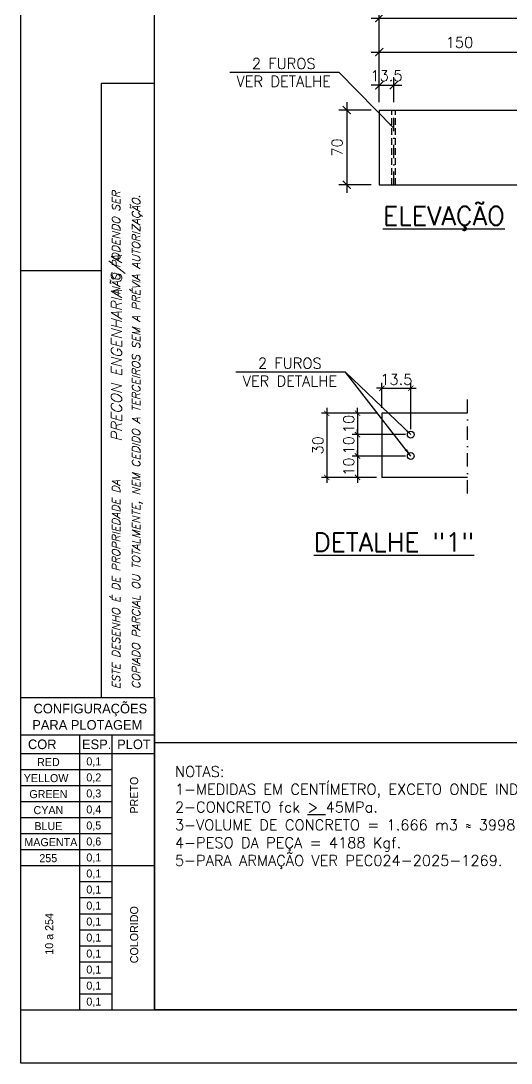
# Model space of a CAD drawing. Header units: centimetres. Extents: x 0 to 6700, y 10 to 1495.
# Drawn here: x 0 to 459, y 10 to 986 of the extents above; entities that cross this region are included whole.
import ezdxf
from ezdxf.enums import TextEntityAlignment as Align

# ---------------------------------------------------------------- set-up
doc = ezdxf.new("R2010")
doc.units = ezdxf.units.CM
doc.header["$LTSCALE"] = 50
doc.header["$MEASUREMENT"] = 0
doc.header["$PDMODE"] = 67
doc.linetypes.add('DASHDOT', pattern=[1, 0.5, -0.25, 0, -0.25])
doc.linetypes.add('HIDDEN', pattern=[0.375, 0.25, -0.125])
for name, color, linetype in [('COTAS-PRECON', 1, 'Continuous'), ('FORMATO-PRECON', 2, 'Continuous'), ('LINHA CENTRO-PRECON', 1, 'DASHDOT'), ('LINHA-01-PRECON', 1, 'Continuous'), ('LINHA-03-PRECON', 3, 'Continuous'), ('LINHA-05-PRECON', 5, 'Continuous'), ('LINHA-PRECON-TRACEJADA', 1, 'HIDDEN')]:
    doc.layers.add(name, color=color, linetype=linetype)
doc.styles.add('R060', font='ACENT.shx', dxfattribs={"height": 75})
doc.styles.add('ROMANS', font='ROMANS.SHX', dxfattribs={"oblique": 15, "height": 3})
doc.styles.get("Standard").update_dxf_attribs({"font": 'romans.shx'})
doc.dimstyles.new('ESC50-25', dxfattribs={"dimscale": 50, "dimtxt": 0.2, "dimasz": 0.1, "dimexe": 0.1, "dimexo": 0.1, "dimgap": 0.065, "dimtad": 1, "dimdec": 1, "dimlfac": 0.5, "dimzin": 12, "dimdsep": 46, "dimtxsty": 'Standard', "dimblk": 'ARCHTICK', "dimcen": 0.09, "dimdle": 0.1, "dimclrd": 256, "dimclre": 256, "dimclrt": 2, "dimaunit": 1, "dimazin": 0, "dimtfac": 1, "dimtdec": 1, "dimtix": 1, "dimtmove": 1, "dimatfit": 3, "dimfxl": 1, "dimtolj": 1, "dimtzin": 0, "dimlwd": -1, "dimlwe": -1, "dimarcsym": 0})
doc.dimstyles.new('ESC50-50', dxfattribs={"dimscale": 50, "dimtxt": 0.2, "dimasz": 0.15, "dimexe": 0.15, "dimexo": 0.15, "dimgap": 0.08, "dimtad": 1, "dimdec": 1, "dimzin": 12, "dimdsep": 46, "dimtxsty": 'Standard', "dimblk": 'ARCHTICK', "dimcen": 0.09, "dimdle": 0.15, "dimclrd": 256, "dimclre": 256, "dimclrt": 2, "dimazin": 3, "dimtfac": 1, "dimtdec": 1, "dimtix": 1, "dimtmove": 2, "dimatfit": 2, "dimfxl": 0.15, "dimtolj": 1, "dimtzin": 0, "dimarcsym": 0})

# ---------------------------------------------------------------- blocks, each defined once
blk = doc.blocks.new('A$C0AF02B9D')
at = {"layer": 'FORMATO-PRECON', "color": 1}
for p, q in [((0, 585), (250, 585)), ((0, 0), (0, 585)), ((250, 585), (250, 0)), ((0, 480), (250, 480)), ((0, 450), (170.7, 450)), ((0, 420), (170.7, 420)), ((0, 390), (170.7, 390)), ((0, 360), (170.7, 360)), ((0, 330), (170.7, 330)), ((0, 300), (170.7, 300)), ((110.1, 240), (170.7, 240)), ((110.1, 210), (170.7, 210)), ((110.1, 180), (170.7, 180)), ((110.1, 150), (170.7, 150)), ((110.1, 150), (170.7, 150)), ((110.1, 120), (170.7, 120)), ((110.1, 120), (170.7, 120)), ((110.1, 90), (170.7, 90)), ((110.1, 90), (170.7, 90)), ((110.1, 60), (170.7, 60)), ((110.1, 60), (170.7, 60)), ((110.1, 30), (170.7, 30)), ((110.1, 30), (170.7, 30)), ((0, 0), (250, 0)), ((110.1, 0), (170.7, 0)), ((110.1, 0), (170.7, 0)), ((110.1, 0), (170.7, 0))]:
    blk.add_line(p, q, dxfattribs=at)
at = {"layer": 'FORMATO-PRECON'}
for p, q in [((0, 515), (250, 515)), ((110.1, 0), (110.1, 515)), ((170.7, 0), (170.7, 515)), ((0, 270), (250, 270))]:
    blk.add_line(p, q, dxfattribs=at)
at = {"layer": 'FORMATO-PRECON', "style": 'R060'}
for s, p in [('CONFIGURAÇÕES ', (133.4, 563.9)), ('PARA PLOTAGEM', (124.3, 533.7)), ('COR', (40, 497.3)), ('ESP.', (141.8, 497.3)), ('PLOT', (211.6, 497.3))]:
    blk.add_text(s, height=18, dxfattribs=at).set_placement(p, align=Align.MIDDLE)
at = {"layer": 'FORMATO-PRECON', "color": 1, "style": 'R060'}
for s, p in [('RED', (51.5, 464)), ('0,1', (136.5, 464)), ('YELLOW', (47.2, 434)), ('0,2', (136.5, 434)), ('GREEN', (51.5, 404)), ('0,3', (136.5, 404)), ('CYAN', (51.5, 374)), ('0,4', (136.5, 374)), ('BLUE', (51.5, 344)), ('0,5', (136.5, 344)), ('MAGENTA', (56.1, 314)), ('0,6', (136.5, 314)), ('0,1', (136.5, 284)), ('255', (51.3, 284)), ('0,1', (136.5, 254)), ('0,1', (136.5, 224)), ('0,1', (136.5, 194)), ('0,1', (136.5, 164)), ('0,1', (136.5, 134)), ('0,1', (136.5, 104)), ('0,1', (136.5, 74)), ('0,1', (136.5, 44)), ('0,1', (136.5, 14))]:
    blk.add_text(s, height=15, dxfattribs=at).set_placement(p, align=Align.MIDDLE)
for s, p in [('PRETO', (212, 402.1)), ('10 a 254', (53, 142.2)), ('COLORIDO', (212, 140.6))]:
    blk.add_text(s, height=15, rotation=90, dxfattribs=at).set_placement(p, align=Align.MIDDLE)
blk = doc.blocks.new('A$C432D58B7')
at = {"layer": 'LINHA-01-PRECON'}
blk.add_blockref('A$C0AF02B9D', (0, 0), dxfattribs=at)
blk = doc.blocks.new('A$C550964AD')
at = {"layer": 'LINHA-01-PRECON'}
blk.add_blockref('A$C432D58B7', (0, 0), dxfattribs=at)
blk = doc.blocks.new('A$C12EB5E76')
at = {"layer": 'FORMATO-PRECON', "color": 6}
blk.add_line((35.3, 3089.3), (35.3, 1939.3), dxfattribs=at)
at = {"layer": 'FORMATO-PRECON'}
for points in [[(-114.7, 1254.3), (-114.7, 4224.3), (4085.3, 4224.3), (4085.3, 1254.3)], [(135.3, 1939.3), (135.3, 3089.3), (35.3, 3089.3), (35.3, 1939.3)]]:
    blk.add_lwpolyline(points, close=True, dxfattribs=at)
at = {"layer": 'FORMATO-PRECON', "color": 6}
blk.add_lwpolyline([(135.3, 1354.3), (135.3, 4124.3), (3985.3, 4124.3), (3985.3, 1354.3)], close=True, dxfattribs=at)
at = {"layer": 'FORMATO-PRECON'}
blk.add_lwpolyline([(-114.7, 2739.3), (35.3, 2739.3)], dxfattribs=at)
at = {"layer": 'LINHA-05-PRECON'}
blk.add_blockref('A$C550964AD', (-114.7, 1354.3), dxfattribs=at)
at = {"layer": 'FORMATO-PRECON', "style": 'ROMANS', "oblique": 15}
for s, p in [('ESTE DESENHO É DE PROPRIEDADE DA                            NÃO PODENDO SER', (70.9, 1955.1)), ('COPIADO PARCIAL OU TOTALMENTE, NEM CEDIDO A TERCEIROS SEM A PRÉVIA AUTORIZAÇÃO.', (108.3, 1955.1))]:
    blk.add_text(s, height=15, rotation=90, dxfattribs=at).set_placement(p)
at = {"layer": 'FORMATO-PRECON', "color": 3, "style": 'ROMANS', "oblique": 15}
blk.add_text('PRECON ENGENHARIA S/A', height=20, rotation=90, dxfattribs=at).set_placement((74, 2418.3))
blk = doc.blocks.new('_ArchTick')
at = {"color": 0, "linetype": 'ByBlock', "const_width": 0.15}
blk.add_lwpolyline([(-0.5, -0.5), (0.5, 0.5)], dxfattribs=at)
blk = doc.blocks.new('*D21')
at = {"layer": 'Defpoints', "color": 0, "transparency": 16777216}
for p in [(337.83, 618.43), (286.17, 558.43), (337.83, 558.43)]:
    blk.add_point(p, dxfattribs=at)
at = {"layer": 'LINHA-01-PRECON', "transparency": 16777216}
for p, q in [((332.83, 618.43), (281.17, 618.43)), ((286.17, 623.43), (286.17, 553.43)), ((332.83, 558.43), (281.17, 558.43))]:
    blk.add_line(p, q, dxfattribs=at)
at = {"layer": 'LINHA-01-PRECON', "transparency": 16777216, "xscale": 5, "yscale": 5, "zscale": 5}
for p, rotation in [((286.17, 618.43), 90), ((286.17, 558.43), 270)]:
    blk.add_blockref('_ArchTick', p, dxfattribs=dict(at, rotation=rotation))
at = {"layer": 'LINHA-01-PRECON', "color": 2, "transparency": 16777216, "insert": (277.92, 588.43), "char_height": 10, "attachment_point": 5, "rotation": 90}
blk.add_mtext('\\A1;30', dxfattribs=at)
blk = doc.blocks.new('*D22')
at = {"layer": 'Defpoints', "color": 0, "transparency": 16777216}
for p in [(364.83, 641.86), (337.83, 618.43), (364.83, 598.43)]:
    blk.add_point(p, dxfattribs=at)
at = {"layer": 'LINHA-01-PRECON', "transparency": 16777216}
for p, q in [((337.83, 623.43), (337.83, 646.86)), ((364.83, 603.43), (364.83, 646.86)), ((337.83, 641.86), (332.83, 641.86)), ((337.83, 641.86), (364.83, 641.86)), ((364.83, 641.86), (369.83, 641.86))]:
    blk.add_line(p, q, dxfattribs=at)
at = {"layer": 'LINHA-01-PRECON', "transparency": 16777216, "xscale": 5, "yscale": 5, "zscale": 5}
blk.add_blockref('_ArchTick', (337.83, 641.86), dxfattribs=at)
at = {"layer": 'LINHA-01-PRECON', "transparency": 16777216, "xscale": 5, "yscale": 5, "zscale": 5, "rotation": 180}
blk.add_blockref('_ArchTick', (364.83, 641.86), dxfattribs=at)
at = {"layer": 'LINHA-01-PRECON', "color": 2, "transparency": 16777216, "insert": (351.33, 650.11), "char_height": 10, "attachment_point": 5}
blk.add_mtext('\\A1;13.5', dxfattribs=at)
blk = doc.blocks.new('*D23')
at = {"layer": 'COTAS-PRECON', "transparency": 16777216}
for p, q in [((332.83, 618.43), (310.02, 618.43)), ((315.02, 618.43), (315.02, 623.43)), ((315.02, 618.43), (315.02, 598.43)), ((359.83, 598.43), (310.02, 598.43)), ((315.02, 598.43), (315.02, 593.43))]:
    blk.add_line(p, q, dxfattribs=at)
at = {"layer": 'Defpoints', "color": 0, "transparency": 16777216}
for p in [(337.83, 618.43), (315.02, 598.43), (364.83, 598.43)]:
    blk.add_point(p, dxfattribs=at)
at = {"layer": 'COTAS-PRECON', "transparency": 16777216, "xscale": 5, "yscale": 5, "zscale": 5}
for p, rotation in [((315.02, 618.43), 270), ((315.02, 598.43), 90)]:
    blk.add_blockref('_ArchTick', p, dxfattribs=dict(at, rotation=rotation))
at = {"layer": 'COTAS-PRECON', "color": 2, "transparency": 16777216, "insert": (306.77, 608.43), "char_height": 10, "attachment_point": 5, "rotation": 90}
blk.add_mtext('\\A1;10', dxfattribs=at)
blk = doc.blocks.new('*D24')
at = {"layer": 'COTAS-PRECON', "transparency": 16777216}
for p, q in [((359.83, 598.43), (310.02, 598.43)), ((315.02, 598.43), (315.02, 603.43)), ((315.02, 598.43), (315.02, 578.43)), ((359.83, 578.43), (310.02, 578.43)), ((315.02, 578.43), (315.02, 573.43))]:
    blk.add_line(p, q, dxfattribs=at)
at = {"layer": 'Defpoints', "color": 0, "transparency": 16777216}
for p in [(364.83, 598.43), (315.02, 578.43), (364.83, 578.43)]:
    blk.add_point(p, dxfattribs=at)
at = {"layer": 'COTAS-PRECON', "transparency": 16777216, "xscale": 5, "yscale": 5, "zscale": 5}
for p, rotation in [((315.02, 598.43), 270), ((315.02, 578.43), 90)]:
    blk.add_blockref('_ArchTick', p, dxfattribs=dict(at, rotation=rotation))
at = {"layer": 'COTAS-PRECON', "color": 2, "transparency": 16777216, "insert": (306.77, 588.43), "char_height": 10, "attachment_point": 5, "rotation": 90}
blk.add_mtext('\\A1;10', dxfattribs=at)
blk = doc.blocks.new('*D25')
at = {"layer": 'COTAS-PRECON', "transparency": 16777216}
for p, q in [((359.83, 578.43), (310.02, 578.43)), ((315.02, 578.43), (315.02, 583.43)), ((315.02, 578.43), (315.02, 558.43)), ((332.83, 558.43), (310.02, 558.43)), ((315.02, 558.43), (315.02, 553.43))]:
    blk.add_line(p, q, dxfattribs=at)
at = {"layer": 'Defpoints', "color": 0, "transparency": 16777216}
for p in [(364.83, 578.43), (315.02, 558.43), (337.83, 558.43)]:
    blk.add_point(p, dxfattribs=at)
at = {"layer": 'COTAS-PRECON', "transparency": 16777216, "xscale": 5, "yscale": 5, "zscale": 5}
for p, rotation in [((315.02, 578.43), 270), ((315.02, 558.43), 90)]:
    blk.add_blockref('_ArchTick', p, dxfattribs=dict(at, rotation=rotation))
at = {"layer": 'COTAS-PRECON', "color": 2, "transparency": 16777216, "insert": (306.77, 568.43), "char_height": 10, "attachment_point": 5, "rotation": 90}
blk.add_mtext('\\A1;10', dxfattribs=at)
blk = doc.blocks.new('*D47')
at = {"layer": 'Defpoints', "color": 0, "transparency": 16777216}
for p in [(335.35, 902.41), (304.95, 832.41), (335.35, 832.41)]:
    blk.add_point(p, dxfattribs=at)
at = {"layer": 'LINHA-01-PRECON', "lineweight": -2, "transparency": 16777216}
for p, q in [((304.95, 909.91), (304.95, 824.91)), ((327.85, 902.41), (297.45, 902.41)), ((327.85, 832.41), (297.45, 832.41))]:
    blk.add_line(p, q, dxfattribs=at)
at = {"layer": 'LINHA-01-PRECON', "lineweight": -2, "transparency": 16777216, "xscale": 7.5, "yscale": 7.5, "zscale": 7.5}
for p, rotation in [((304.95, 902.41), 90), ((304.95, 832.41), 270)]:
    blk.add_blockref('_ArchTick', p, dxfattribs=dict(at, rotation=rotation))
at = {"layer": 'LINHA-01-PRECON', "color": 2, "transparency": 16777216, "insert": (295.95, 867.41), "char_height": 10, "attachment_point": 5, "rotation": 90}
blk.add_mtext('\\A1;70', dxfattribs=at)
blk = doc.blocks.new('*D48')
at = {"layer": 'COTAS-PRECON', "lineweight": -2, "transparency": 16777216}
for p, q in [((335.35, 909.91), (335.35, 964.27)), ((485.35, 935.88), (485.35, 964.27)), ((327.85, 956.77), (492.85, 956.77))]:
    blk.add_line(p, q, dxfattribs=at)
at = {"layer": 'Defpoints', "color": 0, "transparency": 16777216}
for p in [(485.35, 956.77), (485.35, 928.38), (335.35, 902.41)]:
    blk.add_point(p, dxfattribs=at)
at = {"layer": 'COTAS-PRECON', "lineweight": -2, "transparency": 16777216, "xscale": 7.5, "yscale": 7.5, "zscale": 7.5, "rotation": 180}
blk.add_blockref('_ArchTick', (335.35, 956.77), dxfattribs=at)
at = {"layer": 'COTAS-PRECON', "lineweight": -2, "transparency": 16777216, "xscale": 7.5, "yscale": 7.5, "zscale": 7.5}
blk.add_blockref('_ArchTick', (485.35, 956.77), dxfattribs=at)
at = {"layer": 'COTAS-PRECON', "color": 2, "transparency": 16777216, "insert": (410.35, 965.77), "char_height": 10, "attachment_point": 5}
blk.add_mtext('\\A1;150', dxfattribs=at)
blk = doc.blocks.new('*D49')
at = {"layer": 'COTAS-PRECON', "lineweight": -2, "transparency": 16777216}
for p, q in [((335.35, 909.91), (335.35, 933.17)), ((348.87, 909.91), (348.87, 933.17)), ((335.35, 925.67), (327.85, 925.67)), ((335.35, 925.67), (348.87, 925.67)), ((348.87, 925.67), (356.37, 925.67))]:
    blk.add_line(p, q, dxfattribs=at)
at = {"layer": 'Defpoints', "color": 0, "transparency": 16777216}
for p in [(348.87, 925.67), (335.35, 902.41), (348.87, 902.41)]:
    blk.add_point(p, dxfattribs=at)
at = {"layer": 'COTAS-PRECON', "lineweight": -2, "transparency": 16777216, "xscale": 7.5, "yscale": 7.5, "zscale": 7.5}
blk.add_blockref('_ArchTick', (335.35, 925.67), dxfattribs=at)
at = {"layer": 'COTAS-PRECON', "lineweight": -2, "transparency": 16777216, "xscale": 7.5, "yscale": 7.5, "zscale": 7.5, "rotation": 180}
blk.add_blockref('_ArchTick', (348.87, 925.67), dxfattribs=at)
at = {"layer": 'COTAS-PRECON', "color": 2, "transparency": 16777216, "insert": (342.11, 934.67), "char_height": 10, "attachment_point": 5}
blk.add_mtext('\\A1;13.5', dxfattribs=at)
blk = doc.blocks.new('*D50')
at = {"layer": 'Defpoints', "color": 0, "transparency": 16777216}
for p in [(1128.31, 988.6), (335.35, 902.41), (1128.31, 902.41)]:
    blk.add_point(p, dxfattribs=at)
at = {"layer": 'LINHA-01-PRECON', "lineweight": -2, "transparency": 16777216}
for p, q in [((335.35, 909.91), (335.35, 996.1)), ((1128.31, 909.91), (1128.31, 996.1)), ((327.85, 988.6), (1135.81, 988.6))]:
    blk.add_line(p, q, dxfattribs=at)
at = {"layer": 'LINHA-01-PRECON', "lineweight": -2, "transparency": 16777216, "xscale": 7.5, "yscale": 7.5, "zscale": 7.5, "rotation": 180}
blk.add_blockref('_ArchTick', (335.35, 988.6), dxfattribs=at)
at = {"layer": 'LINHA-01-PRECON', "lineweight": -2, "transparency": 16777216, "xscale": 7.5, "yscale": 7.5, "zscale": 7.5}
blk.add_blockref('_ArchTick', (1128.31, 988.6), dxfattribs=at)
at = {"layer": 'LINHA-01-PRECON', "color": 2, "transparency": 16777216, "insert": (731.83, 997.6), "char_height": 10, "attachment_point": 5}
blk.add_mtext('\\A1;793', dxfattribs=at)

msp = doc.modelspace()

# ---------------------------------------------------------------- linework, layer by layer
at = {"layer": 'FORMATO-PRECON', "color": 6}
msp.add_lwpolyline([(125, 59.728), (665, 59.728), (665, 309.728), (125, 309.728)], close=True, dxfattribs=at)
at = {"layer": 'LINHA CENTRO-PRECON', "ltscale": 0.5}
msp.add_line((348.874, 832.407), (348.874, 902.407), dxfattribs=at)
at = {"layer": 'LINHA CENTRO-PRECON', "color": 2, "ltscale": 0.5}
msp.add_lwpolyline([(417.831, 543.433), (417.831, 633.433)], dxfattribs=at)
at = {"layer": 'LINHA-03-PRECON'}
for p, q in [((335.349, 902.407), (1128.309, 902.407)), ((335.349, 902.407), (335.349, 832.407)), ((335.349, 832.407), (464.687, 832.407)), ((337.831, 618.433), (337.831, 558.433)), ((417.831, 618.433), (337.831, 618.433)), ((417.831, 558.433), (337.831, 558.433))]:
    msp.add_line(p, q, dxfattribs=at)
for centre in [(364.831, 598.433), (364.831, 578.433)]:
    msp.add_circle(centre, 3.2, dxfattribs=at)
at = {"layer": 'LINHA-PRECON-TRACEJADA', "ltscale": 0.5}
for p, q in [((347.249, 832.407), (347.249, 902.407)), ((350.449, 832.407), (350.449, 902.407))]:
    msp.add_line(p, q, dxfattribs=at)

# ---------------------------------------------------------------- block references
at = {"layer": 'COTAS-PRECON', "xscale": 0.5000000000000071, "yscale": 0.5000000000000071, "zscale": 0.5000000000000071}
msp.add_blockref('A$C12EB5E76', (57.345, -617.411), dxfattribs=at)

# ---------------------------------------------------------------- texts
at = {"layer": 'LINHA-01-PRECON', "color": 2}
for s, insert, char_height, attachment_point in [('\\A1;2 FUROS\\PVER DETALHE', (245.945, 937.708), 10, 5), ('\\A1;{\\L\\C4;ELEVAÇÃO}', (395.766, 800.898), 17.5, 5), ('\\A1;2 FUROS\\PVER DETALHE', (251.663, 656.978), 10, 5), ('\\A1;{\\L\\C4;DETALHE "1"}', (349.03, 497.734), 17.5, 5), ('\\A1;{\\C3;NOTAS:\\P}1-MEDIDAS EM CENTÍMETRO, EXCETO ONDE INDICADO.{\\H2.02381x; }\\P2-CONCRETO fck {\\L>} 45MPa.{\\H1.65873x; }\\P3-VOLUME DE CONCRETO = 1.666 m3 ≈ 3998 Kgf.{\\H1.61376x; }\\P4-PESO DA PEÇA = 4188 Kgf.{\\H1.62875x; }\\P5-PARA ARMAÇÃO VER PEC024-2025-1269.{\\H1.81423x; }', (144.189, 287.888), 10, 1)]:
    msp.add_mtext(s, dxfattribs=dict(at, insert=insert, char_height=char_height, attachment_point=attachment_point))

# ---------------------------------------------------------------- dimensions: what is measured, and where the dimension line sits
at = {"layer": 'COTAS-PRECON'}
for base, p2, picture, middle in [((485.349, 956.772), (485.349, 928.375), '*D48', (410.349, 965.772)), ((348.874, 925.67), (348.874, 902.407), '*D49', (342.112, 934.67))]:
    dim = msp.add_linear_dim(base=base, p1=(335.349, 902.407), p2=p2, dimstyle='ESC50-50', dxfattribs=at)
    dim.commit()
    dim.dimension.update_dxf_attribs({"geometry": picture, "text_midpoint": middle})
for base, p1, p2, picture, middle in [((315.018, 598.433), (337.831, 618.433), (364.831, 598.433), '*D23', (306.768, 608.433)), ((315.018, 578.433), (364.831, 598.433), (364.831, 578.433), '*D24', (306.768, 588.433)), ((315.018, 558.433), (364.831, 578.433), (337.831, 558.433), '*D25', (306.768, 568.433))]:
    dim = msp.add_linear_dim(base=base, p1=p1, p2=p2, angle=90, dimstyle='ESC50-25', dxfattribs=at)
    dim.commit()
    dim.dimension.update_dxf_attribs({"geometry": picture, "text_midpoint": middle})
at = {"layer": 'LINHA-01-PRECON'}
for base, p1, p2, dimstyle, picture, middle in [((1128.309, 988.604), (335.349, 902.407), (1128.309, 902.407), 'ESC50-50', '*D50', (731.829, 997.604)), ((364.831, 641.86), (337.831, 618.433), (364.831, 598.433), 'ESC50-25', '*D22', (351.331, 650.11))]:
    dim = msp.add_linear_dim(base=base, p1=p1, p2=p2, dimstyle=dimstyle, dxfattribs=at)
    dim.commit()
    dim.dimension.update_dxf_attribs({"geometry": picture, "text_midpoint": middle})
for base, p1, p2, dimstyle, picture, middle in [((304.949, 832.407), (335.349, 902.407), (335.349, 832.407), 'ESC50-50', '*D47', (295.949, 867.407)), ((286.174, 558.433), (337.831, 618.433), (337.831, 558.433), 'ESC50-25', '*D21', (277.924, 588.433))]:
    dim = msp.add_linear_dim(base=base, p1=p1, p2=p2, angle=90, dimstyle=dimstyle, dxfattribs=at)
    dim.commit()
    dim.dimension.update_dxf_attribs({"geometry": picture, "text_midpoint": middle})

# ---------------------------------------------------------------- leaders
for points in [[(348.874, 885.475), (297.896, 937.708), (195.469, 937.708)], [(364.831, 598.433), (303.614, 656.978), (201.187, 656.978)]]:
    msp.add_leader(points, dimstyle='ESC50-25', dxfattribs=at)
msp.add_leader([(364.831, 578.433), (303.614, 656.978)], dimstyle='ESC50-50', override={"dimgap": 0.08, "dimtad": 0}, dxfattribs=at)

doc.saveas('drawing.dxf')
